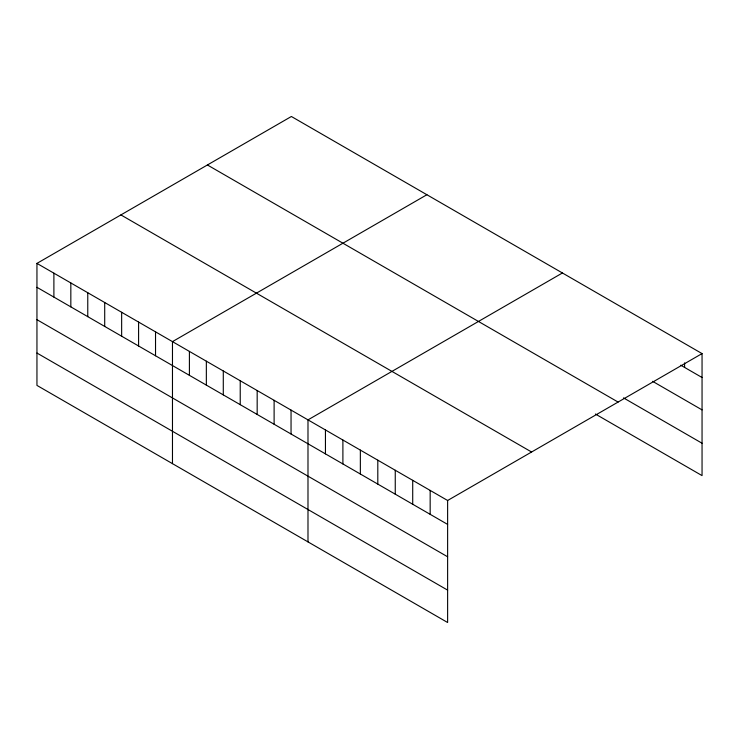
<?xml version="1.0" encoding="UTF-8"?>
<svg xmlns="http://www.w3.org/2000/svg" width="739" height="739" viewBox="0 0 739 739"><rect width="100%" height="100%" fill="white"/><g stroke="black" fill="none" stroke-linecap="round" stroke-linejoin="round"><path stroke-width="1.11" d="M36.95 263.389L447.622 500.488L447.622 622.506L36.95 385.407L36.95 263.389L291.378 116.494L702.05 353.593L702.05 475.611L595.394 414.025M426.902 194.736L172.473 341.63L172.473 463.649M562.425 272.977L307.987 419.872L307.987 541.89M447.622 500.488L702.05 353.593M680.721 365.195L702.05 377.509M652.602 381.333L702.05 409.886M623.513 397.896L702.05 443.234M207.419 164.973L618.09 402.071M120.91 214.92L531.581 452.009M36.95 287.314L447.622 524.404M36.95 319.682L447.622 556.781M36.95 353.039L447.622 590.128M684.6 362.877L684.6 367.44M430.163 490.41L430.163 514.335M412.713 480.332L412.713 504.257M395.254 470.263L395.254 494.179M377.805 460.185L377.805 484.1M360.355 450.106L360.355 474.022M342.896 440.028L342.896 463.944M325.446 429.95L325.446 453.875M291.046 410.099L291.046 434.015M274.114 400.316L274.114 424.232M257.172 390.534L257.172 414.45M240.23 380.751L240.23 404.676M223.289 370.978L223.289 394.894M206.347 361.195L206.347 385.111M189.406 351.413L189.406 375.329M155.532 331.857L155.532 355.773M138.59 322.075L138.59 345.991M121.649 312.292L121.649 336.208M104.707 302.51L104.707 326.435M87.765 292.736L87.765 316.652M70.833 282.954L70.833 306.87M53.892 273.171L53.892 297.087"/></g></svg>
